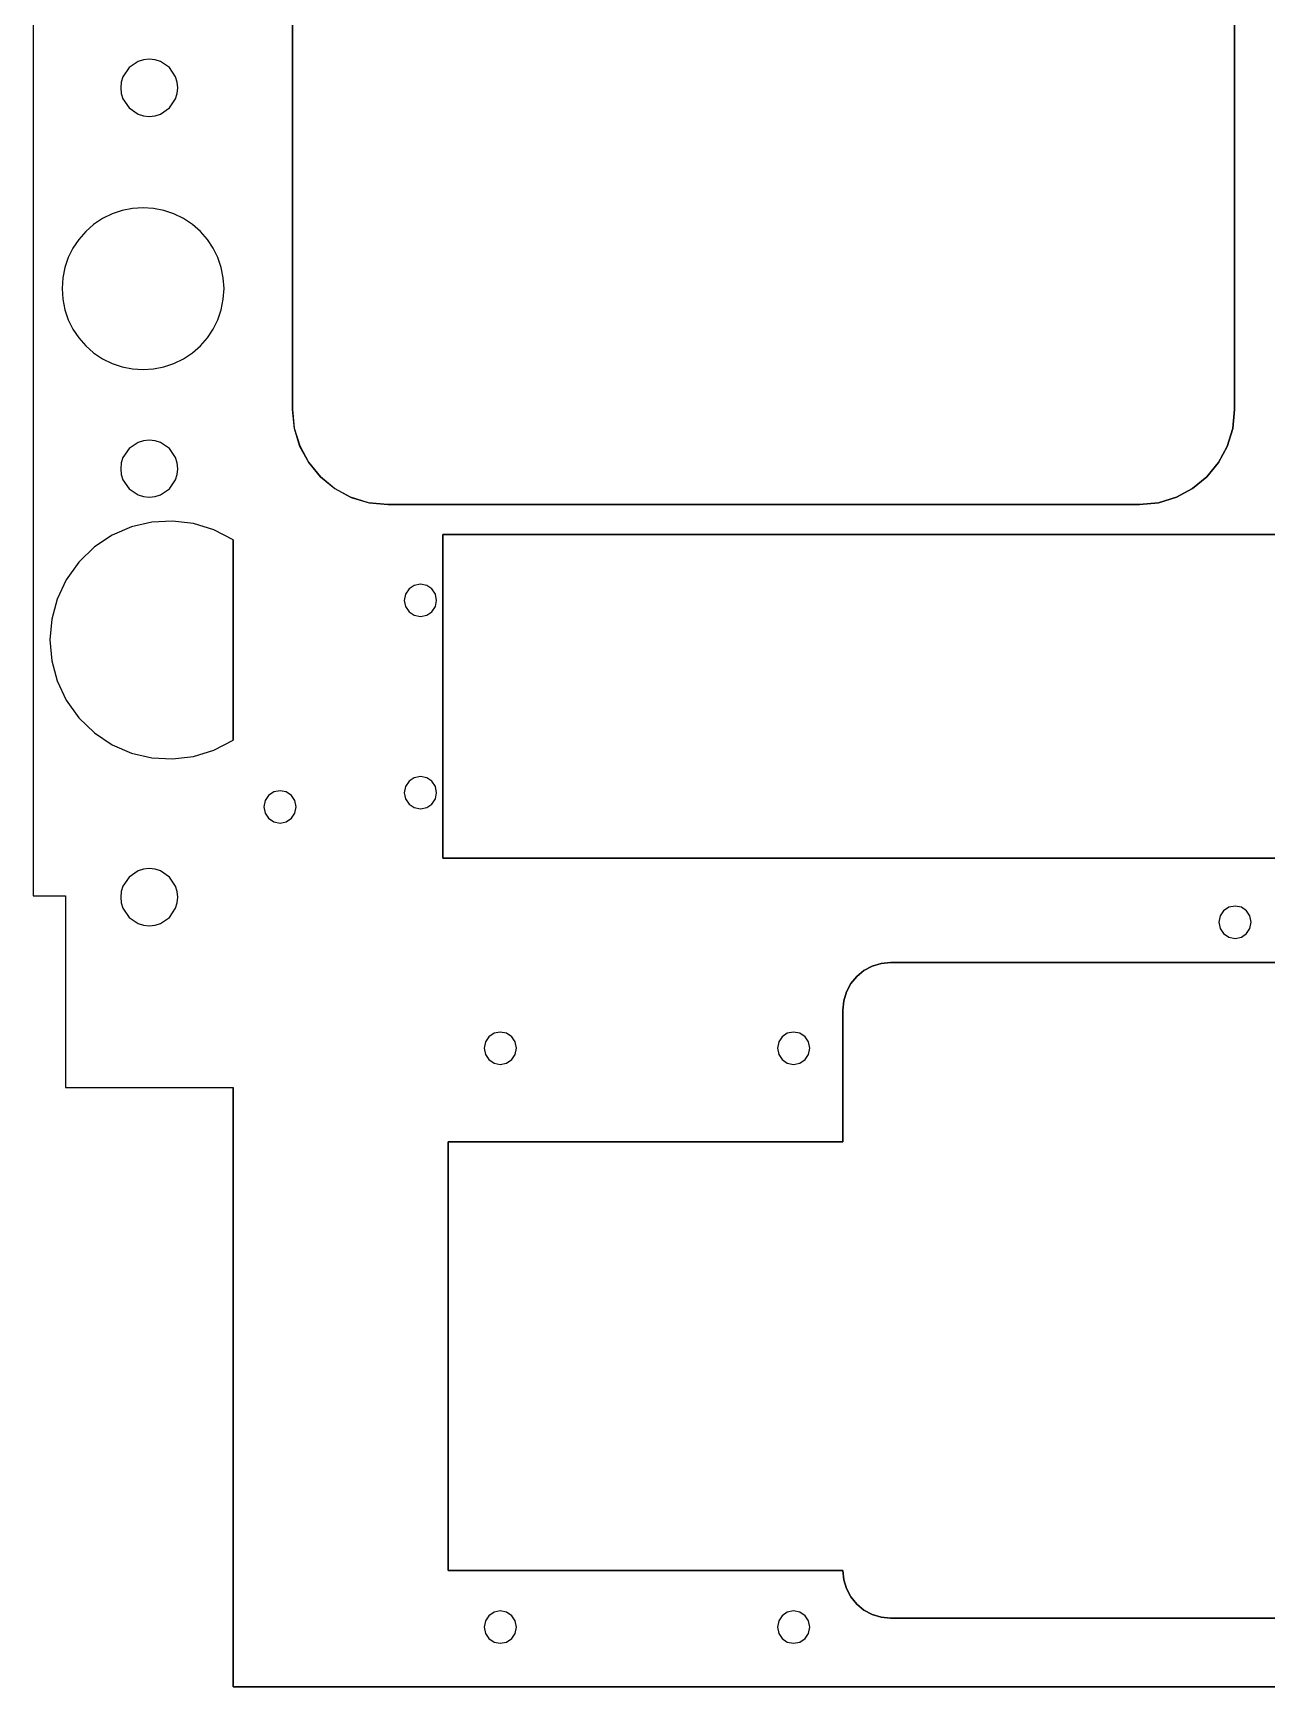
# Model space of a CAD drawing. Extents: x -1 to 1053, y 0 to 462.
# Drawn here: x 0.1 to 164.7, y 20.1 to 240.7 of the extents above; entities that cross this region are included whole.
import ezdxf

# ---------------------------------------------------------------- set-up
doc = ezdxf.new("R2010")
doc.units = 0

msp = doc.modelspace()

# ---------------------------------------------------------------- linework, layer by layer
for p, q in [((160.373, 385.422), (160.373, 190.525)), ((160.373, 190.525), (160.373, 385.422)), ((34.7232, 190.525), (34.7232, 300.967)), ((34.7232, 300.967), (34.7232, 190.525)), ((0.133372, 244.214), (0.133372, 125.624)), ((0.133372, 244.214), (0.133372, 125.624)), ((12.940611, 236.106086), (12.123693, 234.897042)), ((12.940611, 236.106086), (12.123693, 234.897042)), ((14.150977, 236.921044), (12.940611, 236.106086)), ((14.150977, 236.921044), (12.940611, 236.106086)), ((14.865489, 237.142588), (14.150977, 236.921044)), ((14.865489, 237.142588), (14.150977, 236.921044)), ((15.632505, 237.219827), (14.865489, 237.142588)), ((15.632505, 237.219827), (14.865489, 237.142588)), ((16.399521, 237.142588), (15.632505, 237.219827)), ((16.399521, 237.142588), (15.632505, 237.219827)), ((17.114033, 236.921044), (16.399521, 237.142588)), ((17.114033, 236.921044), (16.399521, 237.142588)), ((18.324399, 236.106086), (17.114033, 236.921044)), ((18.324399, 236.106086), (17.114033, 236.921044)), ((19.141317, 234.897042), (18.324399, 236.106086)), ((19.141317, 234.897042), (18.324399, 236.106086)), ((11.900992, 234.18289), (11.82251, 233.416)), ((11.900992, 234.18289), (11.82251, 233.416)), ((12.123693, 234.897042), (11.900992, 234.18289)), ((12.123693, 234.897042), (11.900992, 234.18289)), ((19.364018, 234.18289), (19.141317, 234.897042)), ((19.364018, 234.18289), (19.141317, 234.897042)), ((19.4425, 233.416), (19.364018, 234.18289)), ((19.4425, 233.416), (19.364018, 234.18289)), ((11.82251, 233.416), (11.900992, 232.64911)), ((11.82251, 233.416), (11.900992, 232.64911)), ((11.900992, 232.64911), (12.123693, 231.934958)), ((11.900992, 232.64911), (12.123693, 231.934958)), ((12.123693, 231.934958), (12.940611, 230.725914)), ((12.123693, 231.934958), (12.940611, 230.725914)), ((18.324399, 230.725914), (19.141317, 231.934958)), ((18.324399, 230.725914), (19.141317, 231.934958)), ((19.141317, 231.934958), (19.364018, 232.64911)), ((19.141317, 231.934958), (19.364018, 232.64911)), ((19.364018, 232.64911), (19.4425, 233.416)), ((19.364018, 232.64911), (19.4425, 233.416)), ((19.4425, 233.416), (19.4425, 233.416)), ((19.4425, 233.416), (19.4425, 233.416)), ((12.940611, 230.725914), (14.150977, 229.910956)), ((12.940611, 230.725914), (14.150977, 229.910956)), ((14.150977, 229.910956), (14.865489, 229.689412)), ((14.150977, 229.910956), (14.865489, 229.689412)), ((14.865489, 229.689412), (15.632505, 229.612173)), ((14.865489, 229.689412), (15.632505, 229.612173)), ((15.632505, 229.612173), (16.399521, 229.689412)), ((15.632505, 229.612173), (16.399521, 229.689412)), ((16.399521, 229.689412), (17.114033, 229.910956)), ((16.399521, 229.689412), (17.114033, 229.910956)), ((17.114033, 229.910956), (18.324399, 230.725914)), ((17.114033, 229.910956), (18.324399, 230.725914)), ((10.687997, 216.616481), (9.4022, 215.983744)), ((10.687997, 216.616481), (9.4022, 215.983744)), ((12.028289, 217.068436), (10.687997, 216.616481)), ((12.028289, 217.068436), (10.687997, 216.616481)), ((13.404912, 217.339609), (12.028289, 217.068436)), ((13.404912, 217.339609), (12.028289, 217.068436)), ((14.7997, 217.43), (13.404912, 217.339609)), ((14.7997, 217.43), (13.404912, 217.339609)), ((16.194488, 217.339609), (14.7997, 217.43)), ((16.194488, 217.339609), (14.7997, 217.43)), ((17.571111, 217.068436), (16.194488, 217.339609)), ((17.571111, 217.068436), (16.194488, 217.339609)), ((18.911403, 216.616481), (17.571111, 217.068436)), ((18.911403, 216.616481), (17.571111, 217.068436)), ((20.1972, 215.983744), (18.911403, 216.616481)), ((20.1972, 215.983744), (18.911403, 216.616481)), ((7.149785, 214.25183), (6.226631, 213.195226)), ((7.149785, 214.25183), (6.226631, 213.195226)), ((8.211335, 215.18658), (7.149785, 214.25183)), ((8.211335, 215.18658), (7.149785, 214.25183)), ((9.4022, 215.983744), (8.211335, 215.18658)), ((9.4022, 215.983744), (8.211335, 215.18658)), ((21.388065, 215.18658), (20.1972, 215.983744)), ((21.388065, 215.18658), (20.1972, 215.983744)), ((22.449615, 214.25183), (21.388065, 215.18658)), ((22.449615, 214.25183), (21.388065, 215.18658)), ((23.372769, 213.195226), (22.449615, 214.25183)), ((23.372769, 213.195226), (22.449615, 214.25183)), ((5.450956, 212.0325), (4.831843, 210.779383)), ((5.450956, 212.0325), (4.831843, 210.779383)), ((6.226631, 213.195226), (5.450956, 212.0325)), ((6.226631, 213.195226), (5.450956, 212.0325)), ((24.148444, 212.0325), (23.372769, 213.195226)), ((24.148444, 212.0325), (23.372769, 213.195226)), ((24.767557, 210.779383), (24.148444, 212.0325)), ((24.767557, 210.779383), (24.148444, 212.0325)), ((4.831843, 210.779383), (4.378374, 209.451606)), ((4.831843, 210.779383), (4.378374, 209.451606)), ((25.221026, 209.451606), (24.767557, 210.779383)), ((25.221026, 209.451606), (24.767557, 210.779383)), ((4.099632, 208.064901), (4.0047, 206.635)), ((4.099632, 208.064901), (4.0047, 206.635)), ((4.378374, 209.451606), (4.099632, 208.064901)), ((4.378374, 209.451606), (4.099632, 208.064901)), ((25.499768, 208.064901), (25.221026, 209.451606)), ((25.499768, 208.064901), (25.221026, 209.451606)), ((25.5947, 206.635), (25.499768, 208.064901)), ((25.5947, 206.635), (25.499768, 208.064901)), ((4.0047, 206.635), (4.099632, 205.205099)), ((4.0047, 206.635), (4.099632, 205.205099)), ((4.099632, 205.205099), (4.378374, 203.818394)), ((4.099632, 205.205099), (4.378374, 203.818394)), ((25.221026, 203.818394), (25.499768, 205.205099)), ((25.221026, 203.818394), (25.499768, 205.205099)), ((25.499768, 205.205099), (25.5947, 206.635)), ((25.499768, 205.205099), (25.5947, 206.635)), ((25.5947, 206.635), (25.5947, 206.635)), ((25.5947, 206.635), (25.5947, 206.635)), ((4.378374, 203.818394), (4.831843, 202.490617)), ((4.378374, 203.818394), (4.831843, 202.490617)), ((24.767557, 202.490617), (25.221026, 203.818394)), ((24.767557, 202.490617), (25.221026, 203.818394)), ((4.831843, 202.490617), (5.450956, 201.2375)), ((4.831843, 202.490617), (5.450956, 201.2375)), ((5.450956, 201.2375), (6.226631, 200.074774)), ((5.450956, 201.2375), (6.226631, 200.074774)), ((23.372769, 200.074774), (24.148444, 201.2375)), ((23.372769, 200.074774), (24.148444, 201.2375)), ((24.148444, 201.2375), (24.767557, 202.490617)), ((24.148444, 201.2375), (24.767557, 202.490617)), ((6.226631, 200.074774), (7.149785, 199.01817)), ((6.226631, 200.074774), (7.149785, 199.01817)), ((7.149785, 199.01817), (8.211335, 198.08342)), ((7.149785, 199.01817), (8.211335, 198.08342)), ((21.388065, 198.08342), (22.449615, 199.01817)), ((21.388065, 198.08342), (22.449615, 199.01817)), ((22.449615, 199.01817), (23.372769, 200.074774)), ((22.449615, 199.01817), (23.372769, 200.074774)), ((8.211335, 198.08342), (9.4022, 197.286256)), ((8.211335, 198.08342), (9.4022, 197.286256)), ((9.4022, 197.286256), (10.687997, 196.653519)), ((9.4022, 197.286256), (10.687997, 196.653519)), ((10.687997, 196.653519), (12.028289, 196.201564)), ((10.687997, 196.653519), (12.028289, 196.201564)), ((17.571111, 196.201564), (18.911403, 196.653519)), ((17.571111, 196.201564), (18.911403, 196.653519)), ((18.911403, 196.653519), (20.1972, 197.286256)), ((18.911403, 196.653519), (20.1972, 197.286256)), ((20.1972, 197.286256), (21.388065, 198.08342)), ((20.1972, 197.286256), (21.388065, 198.08342)), ((12.028289, 196.201564), (13.404912, 195.930391)), ((12.028289, 196.201564), (13.404912, 195.930391)), ((13.404912, 195.930391), (14.7997, 195.84)), ((13.404912, 195.930391), (14.7997, 195.84)), ((14.7997, 195.84), (16.194488, 195.930391)), ((14.7997, 195.84), (16.194488, 195.930391)), ((16.194488, 195.930391), (17.571111, 196.201564)), ((16.194488, 195.930391), (17.571111, 196.201564)), ((34.981219, 187.965507), (34.7232, 190.525)), ((34.7232, 190.525), (34.969482, 188.035783)), ((160.373, 190.525), (160.114981, 187.965507)), ((160.114981, 187.965507), (160.373, 190.525)), ((34.969482, 188.035783), (35.68993, 185.66492)), ((35.721229, 185.581587), (34.981219, 187.965507)), ((160.114981, 187.965507), (159.374971, 185.581587)), ((159.374971, 185.581587), (160.114981, 187.965507)), ((12.940611, 185.306086), (12.123693, 184.097042)), ((12.940611, 185.306086), (12.123693, 184.097042)), ((14.150977, 186.121044), (12.940611, 185.306086)), ((14.150977, 186.121044), (12.940611, 185.306086)), ((14.865489, 186.342588), (14.150977, 186.121044)), ((14.865489, 186.342588), (14.150977, 186.121044)), ((15.632505, 186.419827), (14.865489, 186.342588)), ((15.632505, 186.419827), (14.865489, 186.342588)), ((16.399521, 186.342588), (15.632505, 186.419827)), ((16.399521, 186.342588), (15.632505, 186.419827)), ((17.114033, 186.121044), (16.399521, 186.342588)), ((17.114033, 186.121044), (16.399521, 186.342588)), ((18.324399, 185.306086), (17.114033, 186.121044)), ((18.324399, 185.306086), (17.114033, 186.121044)), ((19.141317, 184.097042), (18.324399, 185.306086)), ((19.141317, 184.097042), (18.324399, 185.306086)), ((35.68993, 185.66492), (36.856949, 183.479034)), ((36.892161, 183.424309), (35.721229, 185.581587)), ((159.374971, 185.581587), (158.204039, 183.424309)), ((158.204039, 183.424309), (159.374971, 185.581587)), ((11.900992, 183.38289), (11.82251, 182.616)), ((11.900992, 183.38289), (11.82251, 182.616)), ((12.123693, 184.097042), (11.900992, 183.38289)), ((12.123693, 184.097042), (11.900992, 183.38289)), ((19.364018, 183.38289), (19.141317, 184.097042)), ((19.364018, 183.38289), (19.141317, 184.097042)), ((19.4425, 182.616), (19.364018, 183.38289)), ((19.4425, 182.616), (19.364018, 183.38289)), ((36.856949, 183.479034), (38.442944, 181.544744)), ((38.442944, 181.544744), (36.892161, 183.424309)), ((158.204039, 183.424309), (156.653256, 181.544744)), ((156.653256, 181.544744), (158.204039, 183.424309)), ((11.82251, 182.616), (11.900992, 181.84911)), ((11.82251, 182.616), (11.900992, 181.84911)), ((11.900992, 181.84911), (12.123693, 181.134958)), ((11.900992, 181.84911), (12.123693, 181.134958)), ((12.123693, 181.134958), (12.940611, 179.925914)), ((12.123693, 181.134958), (12.940611, 179.925914)), ((18.324399, 179.925914), (19.141317, 181.134958)), ((18.324399, 179.925914), (19.141317, 181.134958)), ((19.141317, 181.134958), (19.364018, 181.84911)), ((19.141317, 181.134958), (19.364018, 181.84911)), ((19.364018, 181.84911), (19.4425, 182.616)), ((19.364018, 181.84911), (19.4425, 182.616)), ((19.4425, 182.616), (19.4425, 182.616)), ((19.4425, 182.616), (19.4425, 182.616)), ((40.322509, 179.993961), (38.442944, 181.544744)), ((38.442944, 181.544744), (40.377234, 179.958749)), ((156.653256, 181.544744), (154.773691, 179.993961)), ((154.773691, 179.993961), (156.653256, 181.544744)), ((12.940611, 179.925914), (14.150977, 179.110956)), ((12.940611, 179.925914), (14.150977, 179.110956)), ((14.150977, 179.110956), (14.865489, 178.889412)), ((14.150977, 179.110956), (14.865489, 178.889412)), ((14.865489, 178.889412), (15.632505, 178.812173)), ((14.865489, 178.889412), (15.632505, 178.812173)), ((15.632505, 178.812173), (16.399521, 178.889412)), ((15.632505, 178.812173), (16.399521, 178.889412)), ((16.399521, 178.889412), (17.114033, 179.110956)), ((16.399521, 178.889412), (17.114033, 179.110956)), ((17.114033, 179.110956), (18.324399, 179.925914)), ((17.114033, 179.110956), (18.324399, 179.925914)), ((42.479787, 178.823029), (40.322509, 179.993961)), ((40.377234, 179.958749), (42.56312, 178.79173)), ((44.863707, 178.083019), (42.479787, 178.823029)), ((42.56312, 178.79173), (44.933983, 178.071282)), ((152.616413, 178.823029), (150.232493, 178.083019)), ((150.232493, 178.083019), (152.616413, 178.823029)), ((154.773691, 179.993961), (152.616413, 178.823029)), ((152.616413, 178.823029), (154.773691, 179.993961)), ((47.4232, 177.825), (44.863707, 178.083019)), ((44.933983, 178.071282), (47.4232, 177.825)), ((147.673, 177.825), (47.4232, 177.825)), ((47.4232, 177.825), (147.673, 177.825)), ((150.232493, 178.083019), (147.673, 177.825)), ((147.673, 177.825), (150.232493, 178.083019)), ((13.267003, 174.843744), (10.700056, 173.738362)), ((13.267003, 174.843744), (10.700056, 173.738362)), ((15.970275, 175.479811), (13.267003, 174.843744)), ((15.970275, 175.479811), (13.267003, 174.843744)), ((18.742925, 175.636867), (15.970275, 175.479811)), ((18.742925, 175.636867), (15.970275, 175.479811)), ((21.51801, 175.305214), (18.742925, 175.636867)), ((21.51801, 175.305214), (18.742925, 175.636867)), ((24.228583, 174.475157), (21.51801, 175.305214)), ((24.228583, 174.475157), (21.51801, 175.305214)), ((26.8077, 173.137), (24.228583, 174.475157)), ((26.8077, 173.137), (24.228583, 174.475157)), ((8.336379, 172.17336), (6.242916, 170.158435)), ((8.336379, 172.17336), (6.242916, 170.158435)), ((10.700056, 173.738362), (8.336379, 172.17336)), ((10.700056, 173.738362), (8.336379, 172.17336)), ((26.8086, 173.137), (26.8086, 146.4)), ((26.8086, 146.4), (26.8086, 173.137)), ((54.7749, 130.656), (54.7749, 173.836)), ((54.7749, 173.836), (253.973, 173.836)), ((54.7749, 173.836), (54.7749, 130.656)), ((253.973, 173.836), (54.7749, 173.836)), ((6.242916, 170.158435), (4.548881, 167.797767)), ((6.242916, 170.158435), (4.548881, 167.797767)), ((4.548881, 167.797767), (3.338856, 165.234167)), ((4.548881, 167.797767), (3.338856, 165.234167)), ((49.80821, 165.894888), (49.63721, 165.056)), ((49.80821, 165.894888), (49.63721, 165.056)), ((50.271205, 166.579639), (49.80821, 165.894888)), ((50.271205, 166.579639), (49.80821, 165.894888)), ((50.956951, 167.041159), (50.271205, 166.579639)), ((50.956951, 167.041159), (50.271205, 166.579639)), ((51.796205, 167.210353), (50.956951, 167.041159)), ((51.796205, 167.210353), (50.956951, 167.041159)), ((52.635459, 167.041159), (51.796205, 167.210353)), ((52.635459, 167.041159), (51.796205, 167.210353)), ((53.321205, 166.579639), (52.635459, 167.041159)), ((53.321205, 166.579639), (52.635459, 167.041159)), ((53.7842, 165.894888), (53.321205, 166.579639)), ((53.7842, 165.894888), (53.321205, 166.579639)), ((53.9552, 165.056), (53.7842, 165.894888)), ((53.9552, 165.056), (53.7842, 165.894888)), ((3.338856, 165.234167), (2.612841, 162.535281)), ((3.338856, 165.234167), (2.612841, 162.535281)), ((49.63721, 165.056), (49.80821, 164.217112)), ((49.63721, 165.056), (49.80821, 164.217112)), ((49.80821, 164.217112), (50.271205, 163.532361)), ((49.80821, 164.217112), (50.271205, 163.532361)), ((50.271205, 163.532361), (50.956951, 163.070841)), ((50.271205, 163.532361), (50.956951, 163.070841)), ((52.635459, 163.070841), (53.321205, 163.532361)), ((52.635459, 163.070841), (53.321205, 163.532361)), ((53.321205, 163.532361), (53.7842, 164.217112)), ((53.321205, 163.532361), (53.7842, 164.217112)), ((53.7842, 164.217112), (53.9552, 165.056)), ((53.7842, 164.217112), (53.9552, 165.056)), ((53.9552, 165.056), (53.9552, 165.056)), ((53.9552, 165.056), (53.9552, 165.056)), ((2.612841, 162.535281), (2.370836, 159.76875)), ((2.612841, 162.535281), (2.370836, 159.76875)), ((50.956951, 163.070841), (51.796205, 162.901647)), ((50.956951, 163.070841), (51.796205, 162.901647)), ((51.796205, 162.901647), (52.635459, 163.070841)), ((51.796205, 162.901647), (52.635459, 163.070841)), ((2.370836, 159.76875), (2.612841, 157.002219)), ((2.370836, 159.76875), (2.612841, 157.002219)), ((2.612841, 157.002219), (3.338856, 154.303333)), ((2.612841, 157.002219), (3.338856, 154.303333)), ((3.338856, 154.303333), (4.548881, 151.739733)), ((3.338856, 154.303333), (4.548881, 151.739733)), ((4.548881, 151.739733), (6.242916, 149.379065)), ((4.548881, 151.739733), (6.242916, 149.379065)), ((6.242916, 149.379065), (8.336379, 147.36414)), ((6.242916, 149.379065), (8.336379, 147.36414)), ((8.336379, 147.36414), (10.700056, 145.799138)), ((8.336379, 147.36414), (10.700056, 145.799138)), ((10.700056, 145.799138), (13.267003, 144.693756)), ((10.700056, 145.799138), (13.267003, 144.693756)), ((24.228583, 145.062343), (26.8077, 146.4005)), ((24.228583, 145.062343), (26.8077, 146.4005)), ((13.267003, 144.693756), (15.970275, 144.057689)), ((13.267003, 144.693756), (15.970275, 144.057689)), ((15.970275, 144.057689), (18.742925, 143.900633)), ((15.970275, 144.057689), (18.742925, 143.900633)), ((18.742925, 143.900633), (21.51801, 144.232286)), ((18.742925, 143.900633), (21.51801, 144.232286)), ((21.51801, 144.232286), (24.228583, 145.062343)), ((21.51801, 144.232286), (24.228583, 145.062343)), ((50.956951, 141.387159), (50.271205, 140.925639)), ((50.956951, 141.387159), (50.271205, 140.925639)), ((51.796205, 141.556353), (50.956951, 141.387159)), ((51.796205, 141.556353), (50.956951, 141.387159)), ((52.635459, 141.387159), (51.796205, 141.556353)), ((52.635459, 141.387159), (51.796205, 141.556353)), ((53.321205, 140.925639), (52.635459, 141.387159)), ((53.321205, 140.925639), (52.635459, 141.387159)), ((31.542705, 139.035639), (31.07971, 138.350888)), ((31.542705, 139.035639), (31.07971, 138.350888)), ((32.228451, 139.497159), (31.542705, 139.035639)), ((32.228451, 139.497159), (31.542705, 139.035639)), ((33.067705, 139.666353), (32.228451, 139.497159)), ((33.067705, 139.666353), (32.228451, 139.497159)), ((33.906959, 139.497159), (33.067705, 139.666353)), ((33.906959, 139.497159), (33.067705, 139.666353)), ((34.592705, 139.035639), (33.906959, 139.497159)), ((34.592705, 139.035639), (33.906959, 139.497159)), ((35.0557, 138.350888), (34.592705, 139.035639)), ((35.0557, 138.350888), (34.592705, 139.035639)), ((49.80821, 140.240888), (49.63721, 139.402)), ((49.80821, 140.240888), (49.63721, 139.402)), ((49.63721, 139.402), (49.80821, 138.563112)), ((49.63721, 139.402), (49.80821, 138.563112)), ((50.271205, 140.925639), (49.80821, 140.240888)), ((50.271205, 140.925639), (49.80821, 140.240888)), ((53.7842, 140.240888), (53.321205, 140.925639)), ((53.7842, 140.240888), (53.321205, 140.925639)), ((53.9552, 139.402), (53.7842, 140.240888)), ((53.9552, 139.402), (53.7842, 140.240888)), ((53.7842, 138.563112), (53.9552, 139.402)), ((53.7842, 138.563112), (53.9552, 139.402)), ((53.9552, 139.402), (53.9552, 139.402)), ((53.9552, 139.402), (53.9552, 139.402)), ((31.07971, 138.350888), (30.90871, 137.512)), ((31.07971, 138.350888), (30.90871, 137.512)), ((30.90871, 137.512), (31.07971, 136.673112)), ((30.90871, 137.512), (31.07971, 136.673112)), ((35.2267, 137.512), (35.0557, 138.350888)), ((35.2267, 137.512), (35.0557, 138.350888)), ((35.0557, 136.673112), (35.2267, 137.512)), ((35.0557, 136.673112), (35.2267, 137.512)), ((35.2267, 137.512), (35.2267, 137.512)), ((35.2267, 137.512), (35.2267, 137.512)), ((49.80821, 138.563112), (50.271205, 137.878361)), ((49.80821, 138.563112), (50.271205, 137.878361)), ((50.271205, 137.878361), (50.956951, 137.416841)), ((50.271205, 137.878361), (50.956951, 137.416841)), ((50.956951, 137.416841), (51.796205, 137.247647)), ((50.956951, 137.416841), (51.796205, 137.247647)), ((51.796205, 137.247647), (52.635459, 137.416841)), ((51.796205, 137.247647), (52.635459, 137.416841)), ((52.635459, 137.416841), (53.321205, 137.878361)), ((52.635459, 137.416841), (53.321205, 137.878361)), ((53.321205, 137.878361), (53.7842, 138.563112)), ((53.321205, 137.878361), (53.7842, 138.563112)), ((31.07971, 136.673112), (31.542705, 135.988361)), ((31.07971, 136.673112), (31.542705, 135.988361)), ((31.542705, 135.988361), (32.228451, 135.526841)), ((31.542705, 135.988361), (32.228451, 135.526841)), ((32.228451, 135.526841), (33.067705, 135.357647)), ((32.228451, 135.526841), (33.067705, 135.357647)), ((33.067705, 135.357647), (33.906959, 135.526841)), ((33.067705, 135.357647), (33.906959, 135.526841)), ((33.906959, 135.526841), (34.592705, 135.988361)), ((33.906959, 135.526841), (34.592705, 135.988361)), ((34.592705, 135.988361), (35.0557, 136.673112)), ((34.592705, 135.988361), (35.0557, 136.673112)), ((253.973, 130.656), (54.7749, 130.656)), ((54.7749, 130.656), (253.973, 130.656)), ((12.940611, 128.156086), (12.123693, 126.947042)), ((12.940611, 128.156086), (12.123693, 126.947042)), ((14.150977, 128.971044), (12.940611, 128.156086)), ((14.150977, 128.971044), (12.940611, 128.156086)), ((14.865489, 129.192588), (14.150977, 128.971044)), ((14.865489, 129.192588), (14.150977, 128.971044)), ((15.632505, 129.269827), (14.865489, 129.192588)), ((15.632505, 129.269827), (14.865489, 129.192588)), ((16.399521, 129.192588), (15.632505, 129.269827)), ((16.399521, 129.192588), (15.632505, 129.269827)), ((17.114033, 128.971044), (16.399521, 129.192588)), ((17.114033, 128.971044), (16.399521, 129.192588)), ((18.324399, 128.156086), (17.114033, 128.971044)), ((18.324399, 128.156086), (17.114033, 128.971044)), ((19.141317, 126.947042), (18.324399, 128.156086)), ((19.141317, 126.947042), (18.324399, 128.156086)), ((11.900992, 126.23289), (11.82251, 125.466)), ((11.900992, 126.23289), (11.82251, 125.466)), ((12.123693, 126.947042), (11.900992, 126.23289)), ((12.123693, 126.947042), (11.900992, 126.23289)), ((19.364018, 126.23289), (19.141317, 126.947042)), ((19.364018, 126.23289), (19.141317, 126.947042)), ((19.4425, 125.466), (19.364018, 126.23289)), ((19.4425, 125.466), (19.364018, 126.23289)), ((0.133372, 125.624), (4.45666, 125.624)), ((0.133372, 125.624), (4.45666, 125.624)), ((4.45666, 125.624), (4.45666, 100.066)), ((4.45666, 125.624), (4.45666, 100.066)), ((11.82251, 125.466), (11.900992, 124.69911)), ((11.82251, 125.466), (11.900992, 124.69911)), ((11.900992, 124.69911), (12.123693, 123.984958)), ((11.900992, 124.69911), (12.123693, 123.984958)), ((12.123693, 123.984958), (12.940611, 122.775914)), ((12.123693, 123.984958), (12.940611, 122.775914)), ((18.324399, 122.775914), (19.141317, 123.984958)), ((18.324399, 122.775914), (19.141317, 123.984958)), ((19.141317, 123.984958), (19.364018, 124.69911)), ((19.141317, 123.984958), (19.364018, 124.69911)), ((19.364018, 124.69911), (19.4425, 125.466)), ((19.364018, 124.69911), (19.4425, 125.466)), ((19.4425, 125.466), (19.4425, 125.466)), ((19.4425, 125.466), (19.4425, 125.466)), ((158.910005, 123.654639), (158.44701, 122.969888)), ((158.910005, 123.654639), (158.44701, 122.969888)), ((159.595751, 124.116159), (158.910005, 123.654639)), ((159.595751, 124.116159), (158.910005, 123.654639)), ((160.435005, 124.285353), (159.595751, 124.116159)), ((160.435005, 124.285353), (159.595751, 124.116159)), ((161.274259, 124.116159), (160.435005, 124.285353)), ((161.274259, 124.116159), (160.435005, 124.285353)), ((161.960005, 123.654639), (161.274259, 124.116159)), ((161.960005, 123.654639), (161.274259, 124.116159)), ((162.423, 122.969888), (161.960005, 123.654639)), ((162.423, 122.969888), (161.960005, 123.654639)), ((12.940611, 122.775914), (14.150977, 121.960956)), ((12.940611, 122.775914), (14.150977, 121.960956)), ((14.150977, 121.960956), (14.865489, 121.739412)), ((14.150977, 121.960956), (14.865489, 121.739412)), ((14.865489, 121.739412), (15.632505, 121.662173)), ((14.865489, 121.739412), (15.632505, 121.662173)), ((15.632505, 121.662173), (16.399521, 121.739412)), ((15.632505, 121.662173), (16.399521, 121.739412)), ((16.399521, 121.739412), (17.114033, 121.960956)), ((16.399521, 121.739412), (17.114033, 121.960956)), ((17.114033, 121.960956), (18.324399, 122.775914)), ((17.114033, 121.960956), (18.324399, 122.775914)), ((158.44701, 122.969888), (158.27601, 122.131)), ((158.44701, 122.969888), (158.27601, 122.131)), ((158.27601, 122.131), (158.44701, 121.292112)), ((158.27601, 122.131), (158.44701, 121.292112)), ((162.594, 122.131), (162.423, 122.969888)), ((162.594, 122.131), (162.423, 122.969888)), ((162.423, 121.292112), (162.594, 122.131)), ((162.423, 121.292112), (162.594, 122.131)), ((162.594, 122.131), (162.594, 122.131)), ((162.594, 122.131), (162.594, 122.131)), ((158.44701, 121.292112), (158.910005, 120.607361)), ((158.44701, 121.292112), (158.910005, 120.607361)), ((158.910005, 120.607361), (159.595751, 120.145841)), ((158.910005, 120.607361), (159.595751, 120.145841)), ((159.595751, 120.145841), (160.435005, 119.976647)), ((159.595751, 120.145841), (160.435005, 119.976647)), ((160.435005, 119.976647), (161.274259, 120.145841)), ((160.435005, 119.976647), (161.274259, 120.145841)), ((161.274259, 120.145841), (161.960005, 120.607361)), ((161.274259, 120.145841), (161.960005, 120.607361)), ((161.960005, 120.607361), (162.423, 121.292112)), ((161.960005, 120.607361), (162.423, 121.292112)), ((109.183873, 113.932978), (109.976869, 114.900121)), ((109.976879, 114.900131), (109.183883, 113.932988)), ((109.976869, 114.900121), (110.944012, 115.693117)), ((110.944022, 115.693127), (109.976879, 114.900131)), ((110.944012, 115.693117), (112.036954, 116.276626)), ((112.036964, 116.276636), (110.944022, 115.693127)), ((112.036954, 116.276626), (113.222383, 116.636849)), ((113.222393, 116.636859), (112.036964, 116.276636)), ((113.222383, 116.636849), (114.46699, 116.75999)), ((114.467, 116.76), (113.222393, 116.636859)), ((114.46699, 116.75999), (284.836, 116.76)), ((284.836093, 116.7601), (114.467, 116.76)), ((108.240141, 111.654607), (108.600364, 112.840036)), ((108.600374, 112.840046), (108.240151, 111.654617)), ((108.600364, 112.840036), (109.183873, 113.932978)), ((109.183883, 113.932988), (108.600374, 112.840046)), ((108.117, 110.41), (108.240141, 111.654607)), ((108.11701, 110.41001), (108.117, 92.8175)), ((108.117, 92.8175), (108.117, 110.41)), ((108.240151, 111.654617), (108.11701, 110.41001)), ((60.45361, 106.162888), (60.28261, 105.324)), ((60.45361, 106.162888), (60.28261, 105.324)), ((60.916605, 106.847639), (60.45361, 106.162888)), ((60.916605, 106.847639), (60.45361, 106.162888)), ((61.602351, 107.309159), (60.916605, 106.847639)), ((61.602351, 107.309159), (60.916605, 106.847639)), ((62.441605, 107.478353), (61.602351, 107.309159)), ((62.441605, 107.478353), (61.602351, 107.309159)), ((63.280859, 107.309159), (62.441605, 107.478353)), ((63.280859, 107.309159), (62.441605, 107.478353)), ((63.966605, 106.847639), (63.280859, 107.309159)), ((63.966605, 106.847639), (63.280859, 107.309159)), ((64.4296, 106.162888), (63.966605, 106.847639)), ((64.4296, 106.162888), (63.966605, 106.847639)), ((64.6006, 105.324), (64.4296, 106.162888)), ((64.6006, 105.324), (64.4296, 106.162888)), ((99.57001, 106.162888), (99.39901, 105.324)), ((99.57001, 106.162888), (99.39901, 105.324)), ((100.033005, 106.847639), (99.57001, 106.162888)), ((100.033005, 106.847639), (99.57001, 106.162888)), ((100.718751, 107.309159), (100.033005, 106.847639)), ((100.718751, 107.309159), (100.033005, 106.847639)), ((101.558005, 107.478353), (100.718751, 107.309159)), ((101.558005, 107.478353), (100.718751, 107.309159)), ((102.397259, 107.309159), (101.558005, 107.478353)), ((102.397259, 107.309159), (101.558005, 107.478353)), ((103.083005, 106.847639), (102.397259, 107.309159)), ((103.083005, 106.847639), (102.397259, 107.309159)), ((103.546, 106.162888), (103.083005, 106.847639)), ((103.546, 106.162888), (103.083005, 106.847639)), ((103.717, 105.324), (103.546, 106.162888)), ((103.717, 105.324), (103.546, 106.162888)), ((60.28261, 105.324), (60.45361, 104.485112)), ((60.28261, 105.324), (60.45361, 104.485112)), ((60.45361, 104.485112), (60.916605, 103.800361)), ((60.45361, 104.485112), (60.916605, 103.800361)), ((60.916605, 103.800361), (61.602351, 103.338841)), ((60.916605, 103.800361), (61.602351, 103.338841)), ((63.280859, 103.338841), (63.966605, 103.800361)), ((63.280859, 103.338841), (63.966605, 103.800361)), ((63.966605, 103.800361), (64.4296, 104.485112)), ((63.966605, 103.800361), (64.4296, 104.485112)), ((64.4296, 104.485112), (64.6006, 105.324)), ((64.4296, 104.485112), (64.6006, 105.324)), ((64.6006, 105.324), (64.6006, 105.324)), ((64.6006, 105.324), (64.6006, 105.324)), ((99.39901, 105.324), (99.57001, 104.485112)), ((99.39901, 105.324), (99.57001, 104.485112)), ((99.57001, 104.485112), (100.033005, 103.800361)), ((99.57001, 104.485112), (100.033005, 103.800361)), ((100.033005, 103.800361), (100.718751, 103.338841)), ((100.033005, 103.800361), (100.718751, 103.338841)), ((102.397259, 103.338841), (103.083005, 103.800361)), ((102.397259, 103.338841), (103.083005, 103.800361)), ((103.083005, 103.800361), (103.546, 104.485112)), ((103.083005, 103.800361), (103.546, 104.485112)), ((103.546, 104.485112), (103.717, 105.324)), ((103.546, 104.485112), (103.717, 105.324)), ((103.717, 105.324), (103.717, 105.324)), ((103.717, 105.324), (103.717, 105.324)), ((61.602351, 103.338841), (62.441605, 103.169647)), ((61.602351, 103.338841), (62.441605, 103.169647)), ((62.441605, 103.169647), (63.280859, 103.338841)), ((62.441605, 103.169647), (63.280859, 103.338841)), ((100.718751, 103.338841), (101.558005, 103.169647)), ((100.718751, 103.338841), (101.558005, 103.169647)), ((101.558005, 103.169647), (102.397259, 103.338841)), ((101.558005, 103.169647), (102.397259, 103.338841)), ((4.45666, 100.066), (26.8086, 100.066)), ((4.45666, 100.066), (26.8086, 100.066)), ((26.8086, 100.066), (26.8086, 20.1323)), ((26.8086, 20.1323), (26.8086, 100.066)), ((55.4822, 35.6676), (55.4822, 92.8175)), ((55.4822, 92.8175), (108.117, 92.8175)), ((108.117, 92.8175), (55.4822, 92.8175)), ((55.4822, 92.8175), (55.4822, 35.6676)), ((108.11701, 35.66759), (55.4822, 35.6676)), ((55.4822, 35.6676), (108.117, 35.6676)), ((108.117, 35.6676), (108.240141, 34.422993)), ((108.240151, 34.422983), (108.11701, 35.66759)), ((108.240141, 34.422993), (108.600364, 33.237564)), ((108.600374, 33.237554), (108.240151, 34.422983)), ((108.600364, 33.237564), (109.183873, 32.144622)), ((109.183883, 32.144612), (108.600374, 33.237554)), ((109.183873, 32.144622), (109.976869, 31.177479)), ((109.976879, 31.177469), (109.183883, 32.144612)), ((109.976869, 31.177479), (110.944012, 30.384483)), ((110.944022, 30.384473), (109.976879, 31.177469)), ((60.45361, 28.946588), (60.28261, 28.1077)), ((60.45361, 28.946588), (60.28261, 28.1077)), ((60.916605, 29.631339), (60.45361, 28.946588)), ((60.916605, 29.631339), (60.45361, 28.946588)), ((61.602351, 30.092859), (60.916605, 29.631339)), ((61.602351, 30.092859), (60.916605, 29.631339)), ((62.441605, 30.262053), (61.602351, 30.092859)), ((62.441605, 30.262053), (61.602351, 30.092859)), ((63.280859, 30.092859), (62.441605, 30.262053)), ((63.280859, 30.092859), (62.441605, 30.262053)), ((63.966605, 29.631339), (63.280859, 30.092859)), ((63.966605, 29.631339), (63.280859, 30.092859)), ((64.4296, 28.946588), (63.966605, 29.631339)), ((64.4296, 28.946588), (63.966605, 29.631339)), ((64.6006, 28.1077), (64.4296, 28.946588)), ((64.6006, 28.1077), (64.4296, 28.946588)), ((99.57001, 28.946588), (99.39901, 28.1077)), ((99.57001, 28.946588), (99.39901, 28.1077)), ((100.033005, 29.631339), (99.57001, 28.946588)), ((100.033005, 29.631339), (99.57001, 28.946588)), ((100.718751, 30.092859), (100.033005, 29.631339)), ((100.718751, 30.092859), (100.033005, 29.631339)), ((101.558005, 30.262053), (100.718751, 30.092859)), ((101.558005, 30.262053), (100.718751, 30.092859)), ((102.397259, 30.092859), (101.558005, 30.262053)), ((102.397259, 30.092859), (101.558005, 30.262053)), ((103.083005, 29.631339), (102.397259, 30.092859)), ((103.083005, 29.631339), (102.397259, 30.092859)), ((103.546, 28.946588), (103.083005, 29.631339)), ((103.546, 28.946588), (103.083005, 29.631339)), ((103.717, 28.1077), (103.546, 28.946588)), ((103.717, 28.1077), (103.546, 28.946588)), ((110.944012, 30.384483), (112.036954, 29.800974)), ((112.036964, 29.800964), (110.944022, 30.384473)), ((112.036954, 29.800974), (113.222383, 29.440751)), ((113.222393, 29.440741), (112.036964, 29.800964)), ((113.222383, 29.440751), (114.46699, 29.31761)), ((114.467, 29.3176), (113.222393, 29.440741)), ((114.46699, 29.31761), (285.285, 29.3176)), ((285.285, 29.3176), (114.467, 29.3176)), ((60.28261, 28.1077), (60.45361, 27.268812)), ((60.28261, 28.1077), (60.45361, 27.268812)), ((60.45361, 27.268812), (60.916605, 26.584061)), ((60.45361, 27.268812), (60.916605, 26.584061)), ((60.916605, 26.584061), (61.602351, 26.122541)), ((60.916605, 26.584061), (61.602351, 26.122541)), ((63.280859, 26.122541), (63.966605, 26.584061)), ((63.280859, 26.122541), (63.966605, 26.584061)), ((63.966605, 26.584061), (64.4296, 27.268812)), ((63.966605, 26.584061), (64.4296, 27.268812)), ((64.4296, 27.268812), (64.6006, 28.1077)), ((64.4296, 27.268812), (64.6006, 28.1077)), ((64.6006, 28.1077), (64.6006, 28.1077)), ((64.6006, 28.1077), (64.6006, 28.1077)), ((99.39901, 28.1077), (99.57001, 27.268812)), ((99.39901, 28.1077), (99.57001, 27.268812)), ((99.57001, 27.268812), (100.033005, 26.584061)), ((99.57001, 27.268812), (100.033005, 26.584061)), ((100.033005, 26.584061), (100.718751, 26.122541)), ((100.033005, 26.584061), (100.718751, 26.122541)), ((102.397259, 26.122541), (103.083005, 26.584061)), ((102.397259, 26.122541), (103.083005, 26.584061)), ((103.083005, 26.584061), (103.546, 27.268812)), ((103.083005, 26.584061), (103.546, 27.268812)), ((103.546, 27.268812), (103.717, 28.1077)), ((103.546, 27.268812), (103.717, 28.1077)), ((103.717, 28.1077), (103.717, 28.1077)), ((103.717, 28.1077), (103.717, 28.1077)), ((61.602351, 26.122541), (62.441605, 25.953347)), ((61.602351, 26.122541), (62.441605, 25.953347)), ((62.441605, 25.953347), (63.280859, 26.122541)), ((62.441605, 25.953347), (63.280859, 26.122541)), ((100.718751, 26.122541), (101.558005, 25.953347)), ((100.718751, 26.122541), (101.558005, 25.953347)), ((101.558005, 25.953347), (102.397259, 26.122541)), ((101.558005, 25.953347), (102.397259, 26.122541)), ((26.8086, 20.1323), (418.923, 20.1323)), ((418.923, 20.1323), (26.8086, 20.1323))]:
    msp.add_line(p, q)

doc.saveas('drawing.dxf')
